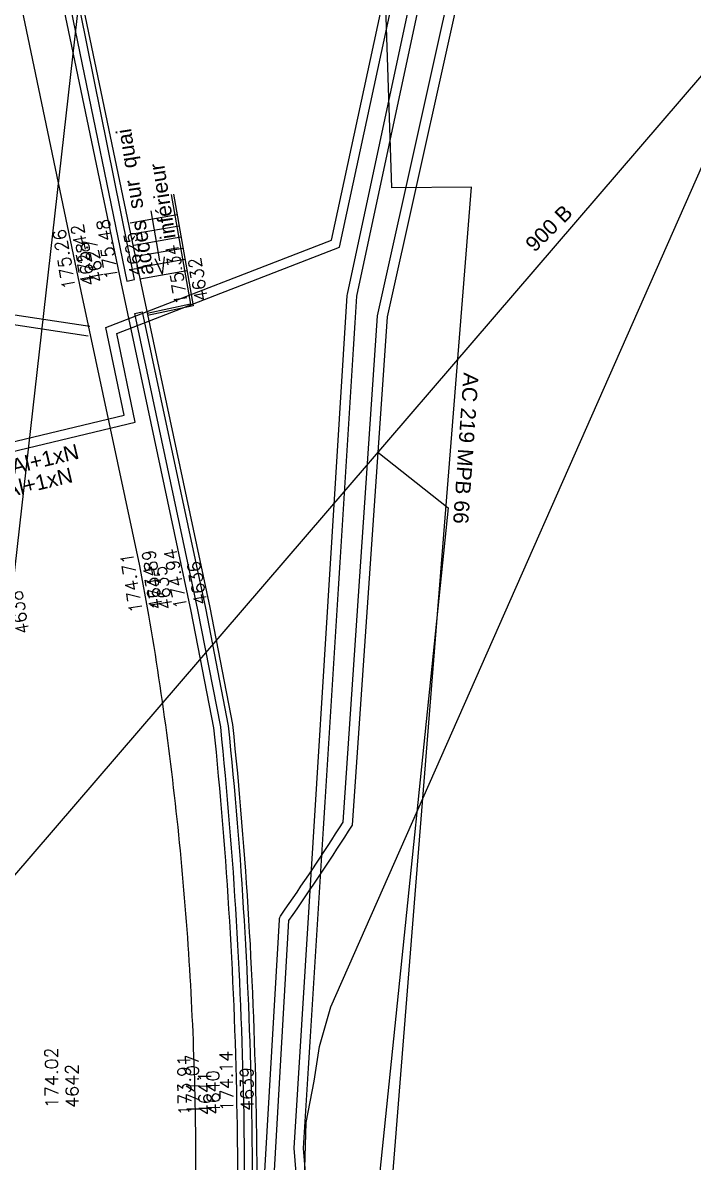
# Model space of a CAD drawing. Extents: x -594 to 29166, y -5797 to 14313.
# Drawn here: x 22543 to 24315, y 3338 to 6351 of the extents above; entities that cross this region are included whole.
import ezdxf
from ezdxf.enums import TextEntityAlignment as Align
from ezdxf.lldxf.tags import DXFTag

# ---------------------------------------------------------------- set-up
doc = ezdxf.new("R2010")
doc.units = 0
doc.layers.get('0').update_dxf_attribs({"color": 252})
for name, color, linetype in [('AEP_SSL', 252, 'Continuous'), ('DWG_280-140115-P - Général', 252, 'Continuous'), ('EDF_SSL', 252, 'Texte-Electricite'), ('Fond topo - BAT_ANN', 252, 'Continuous'), ('Fond topo - BAT_TXT', 252, 'Continuous'), ('Fond topo - CLO_LEG', 252, 'Continuous'), ('Fond topo - CLO_MUR', 252, 'Continuous'), ('Fond topo - Z_500', 252, 'Continuous'), ('GAZ_SSL', 252, 'Texte-GAZ'), ('prlm-VRD', 252, 'Continuous'), ('UNITAIRE SSL', 252, 'UNITAIRE')]:
    doc.layers.add(name, color=color, linetype=linetype)
for name, color, linetype, plot in [('Fond topo - N', 252, 'Continuous', False), ('Fond topo - NCACHE', 252, 'Continuous', False), ('Fond topo - ZCACHE', 252, 'Continuous', False)]:
    doc.layers.add(name, color=color, linetype=linetype, plot=plot)
doc.layers.add('Fond topo - P', color=252, linetype='Continuous', lineweight=50)
doc.layers.add('Fond topo - VOI', color=252, linetype='Continuous', lineweight=25)
doc.styles.add('2000_ARIAL', font='arial.ttf', dxfattribs={"height": 0.4})
doc.styles.add('Lignes', font='arial.ttf', dxfattribs={"height": 0.35})
doc.styles.add('SIMPLEX', font='simplex_.ttf', dxfattribs={"height": 1.25})
doc.styles.add('TP-C_Autocad_Standard', font='simplex_.ttf', dxfattribs={"height": 1})
doc.styles.add('Tronçons', font='arial.ttf', dxfattribs={"height": 0.25})
tags = doc.linetypes.add('STYLE_15', pattern=[0.833312, 0.5, -0.166624, 0.055544, -0.111144]).pattern_tags.tags
tags[10:11] = [DXFTag(74, 4), DXFTag(75, 0), DXFTag(340, '0'), DXFTag(46, 0.0), DXFTag(50, 0.0), DXFTag(44, 0.0), DXFTag(45, 0.0)]
tags[8:9] = [DXFTag(74, 4), DXFTag(75, 0), DXFTag(340, '0'), DXFTag(46, 0.0), DXFTag(50, 0.0), DXFTag(44, 0.0), DXFTag(45, 0.0)]
tags[6:7] = [DXFTag(74, 4), DXFTag(75, 0), DXFTag(340, '0'), DXFTag(46, 0.0), DXFTag(50, 0.0), DXFTag(44, 0.0), DXFTag(45, 0.0)]
tags[4:5] = [DXFTag(74, 4), DXFTag(75, 0), DXFTag(340, '0'), DXFTag(46, 0.0), DXFTag(50, 0.0), DXFTag(44, 0.0), DXFTag(45, 0.0)]
tags = doc.linetypes.add('Texte-BT', pattern='A,5,-0.25,["BT",Lignes,S=1,R=0,X=0,Y=-0.18],-1.25', length=6.5).pattern_tags.tags
tags[15:16] = [DXFTag(74, 4), DXFTag(75, 0), DXFTag(340, '0'), DXFTag(46, 0.0), DXFTag(50, 0.0), DXFTag(44, 0.0), DXFTag(45, 0.0)]
tags[4:5] = [DXFTag(74, 4), DXFTag(75, 0), DXFTag(340, '0'), DXFTag(46, 0.0), DXFTag(50, 0.0), DXFTag(44, 0.0), DXFTag(45, 0.0)]
tags = doc.linetypes.add('Texte-Electricite', pattern='A,5,-0.25,["ELEC",Lignes,S=1,R=0,X=0,Y=-0.18],-1.25', length=6.5).pattern_tags.tags
tags[15:16] = [DXFTag(74, 4), DXFTag(75, 0), DXFTag(340, '0'), DXFTag(46, 0.0), DXFTag(50, 0.0), DXFTag(44, 0.0), DXFTag(45, 0.0)]
tags[4:5] = [DXFTag(74, 4), DXFTag(75, 0), DXFTag(340, '0'), DXFTag(46, 0.0), DXFTag(50, 0.0), DXFTag(44, 0.0), DXFTag(45, 0.0)]
tags = doc.linetypes.add('Texte-GAZ', pattern='A,5,-0.25,["GAZ",Lignes,S=1,R=0,X=0,Y=-0.18],-1.25', length=6.5).pattern_tags.tags
tags[15:16] = [DXFTag(74, 4), DXFTag(75, 0), DXFTag(340, '0'), DXFTag(46, 0.0), DXFTag(50, 0.0), DXFTag(44, 0.0), DXFTag(45, 0.0)]
tags[4:5] = [DXFTag(74, 4), DXFTag(75, 0), DXFTag(340, '0'), DXFTag(46, 0.0), DXFTag(50, 0.0), DXFTag(44, 0.0), DXFTag(45, 0.0)]
tags = doc.linetypes.add('Texte-HT', pattern='A,5,-0.25,["HT",Lignes,S=1,R=0,X=0,Y=-0.18],-1.25', length=6.5).pattern_tags.tags
tags[15:16] = [DXFTag(74, 4), DXFTag(75, 0), DXFTag(340, '0'), DXFTag(46, 0.0), DXFTag(50, 0.0), DXFTag(44, 0.0), DXFTag(45, 0.0)]
tags[4:5] = [DXFTag(74, 4), DXFTag(75, 0), DXFTag(340, '0'), DXFTag(46, 0.0), DXFTag(50, 0.0), DXFTag(44, 0.0), DXFTag(45, 0.0)]
tags = doc.linetypes.add('UNITAIRE', pattern='A,0.25,-0.2,0,-0.2,0.25,-0.3,["UNI",TP-C_Autocad_Standard,S=0.15,R=0,X=-0.1,Y=-0.05],-0.45', length=1.65).pattern_tags.tags
tags[23:24] = [DXFTag(74, 4), DXFTag(75, 0), DXFTag(340, '0'), DXFTag(46, 0.0), DXFTag(50, 0.0), DXFTag(44, 0.0), DXFTag(45, 0.0)]
tags[12:13] = [DXFTag(74, 4), DXFTag(75, 0), DXFTag(340, '0'), DXFTag(46, 0.0), DXFTag(50, 0.0), DXFTag(44, 0.0), DXFTag(45, 0.0)]
tags[10:11] = [DXFTag(74, 4), DXFTag(75, 0), DXFTag(340, '0'), DXFTag(46, 0.0), DXFTag(50, 0.0), DXFTag(44, 0.0), DXFTag(45, 0.0)]
tags[8:9] = [DXFTag(74, 4), DXFTag(75, 0), DXFTag(340, '0'), DXFTag(46, 0.0), DXFTag(50, 0.0), DXFTag(44, 0.0), DXFTag(45, 0.0)]
tags[6:7] = [DXFTag(74, 4), DXFTag(75, 0), DXFTag(340, '0'), DXFTag(46, 0.0), DXFTag(50, 0.0), DXFTag(44, 0.0), DXFTag(45, 0.0)]
tags[4:5] = [DXFTag(74, 4), DXFTag(75, 0), DXFTag(340, '0'), DXFTag(46, 0.0), DXFTag(50, 0.0), DXFTag(44, 0.0), DXFTag(45, 0.0)]

# ---------------------------------------------------------------- blocks, each defined once
blk = doc.blocks.new('A 90.ESC01')
at = {"ltscale": 2}
for p, q in [((1.338104, 0), (0, 0)), ((1.257547, 0.126415), (1.7, 0)), ((1.257547, -0.126415), (1.7, 0))]:
    blk.add_line(p, q, dxfattribs=at)
blk = doc.blocks.new('A 90.PTOPO')
at = {"layer": 'Fond topo - NCACHE', "style": 'SIMPLEX'}
blk.add_attdef('MAT', text='', height=0.34, dxfattribs=at).set_placement((0.1, -0.1), align=Align.TOP_LEFT)
at = {"layer": 'Fond topo - ZCACHE', "style": 'SIMPLEX'}
blk.add_attdef('ALT', (0.1, 0.1), '', height=0.34, dxfattribs=at)
blk = doc.blocks.new('A$C380262B1')
at = {"layer": 'AEP_SSL', "elevation": 0, "flags": 128}
for points in [[(10728.8, -2062.4), (11242.1, -979.7), (11362.3, -882.9), (11579.4, -758.1), (13276.9, -63.7), (14033.8, 375.8), (16963.1, 3787)], [(15386.5, 1951.1), (15572.2, 1804.2), (14885.6, -4874.2)]]:
    blk.add_lwpolyline(points, dxfattribs=at)
at = {"layer": 'DWG_280-140115-P - Général', "linetype": 'STYLE_15', "ltscale": 10, "elevation": 0, "flags": 128}
blk.add_lwpolyline([(3210.6, -8360, -0.067016), (6351.1, -4105.3, -0.008808), (10373.7, 253.9, -0.045205), (14513, 4277.1)], format="xyb", dxfattribs=at)
at = {"layer": 'EDF_SSL', "linetype": 'Texte-HT', "elevation": 0, "flags": 128}
for points in [[(15777.3, 4267.8), (15574.2, 3942.8), (15520.2, 3722.6), (15564.9, 3579.9), (15305.7, 2369.3), (15305, 2365.6), (15164.3, 110.4), (15205.4, -387.9), (15151.6, -1182.3), (15080.5, -1369.2), (15026.9, -2161.7), (14390.3, -3027.4), (14285.8, -4285.1)], [(13654, 3084.8), (13804.2, 2383.4), (14621.2, 2259.3)], [(13678.4, 3090), (13825, 2405.6), (14624.9, 2284.1)]]:
    blk.add_lwpolyline(points, dxfattribs=at)
at = {"layer": 'EDF_SSL', "linetype": 'Texte-BT', "elevation": 0, "flags": 128}
for points in [[(14043.5, 1395.2), (13974.4, 1373), (13884.8, 1850.1), (14715.7, 2049.1), (14667.9, 2280.9), (15263.7, 2512.3), (15446.1, 3358.4), (16015.1, 3777), (15863.6, 3964.7), (15968.4, 4057.7)], [(14043.5, 1395.2), (13987.6, 1438.2), (13913.8, 1831.3), (14745, 2030.4), (14696.7, 2265.3), (15285.3, 2493.8), (15468.5, 3343.9), (16051, 3772.4), (15898, 3961.8), (15985, 4039)]]:
    blk.add_lwpolyline(points, dxfattribs=at)
for points in [[(14932.5, -2902.9), (15045, -891.6), (15061.5, -587), (15061.6, -586.8, 0.008202), (15074.2, -193.7, -0.010473), (15074.2, -192.7), (15126.6, 714.3, -0.139337), (15131, 727.2, 0.011948), (15294.8, 973.1), (15385.4, 2311.8), (15617, 3351.4), (16578.1, 4061.3)], [(14957.5, -2904.3), (15070, -893), (15086.5, -588.3, 0.00143), (15086.5, -588.1, 0.008203), (15099.2, -194.1), (15151.5, 712.9, 0.012203), (15319.3, 965.1), (15411.9, 2308.9), (15640.8, 3336), (16593.8, 4039.9)]]:
    blk.add_lwpolyline(points, format="xyb", dxfattribs=at)
at = {"layer": 'EDF_SSL', "linetype": 'Texte-HT', "elevation": 0, "flags": 128}
blk.add_lwpolyline([(15589.1, 3574.7), (15329.9, 2364.1, -0.000076), (15189.3, 110.6), (15230.5, -387.7), (15176.3, -1187.7), (15105.2, -1374.6), (15051.3, -2170.6), (14414.7, -3036.5), (14310.7, -4287.2)], format="xyb", dxfattribs=at)
at = {"layer": 'Fond topo - BAT_ANN', "ltscale": 2, "flags": 128}
for points in [[(14846.5, 2633.6), (14898, 2338), (14778.1, 2312.5)], [(14731.6, 2557.9), (14855.9, 2579.5)], [(14736.7, 2528.3), (14861.1, 2550)], [(14741.9, 2498.8), (14866.2, 2520.4)], [(14747, 2469.2), (14871.4, 2490.9)], [(14752.2, 2439.7), (14876.5, 2461.3)], [(14757.3, 2410.1), (14881.7, 2431.8)]]:
    blk.add_lwpolyline(points, dxfattribs=at)
at = {"layer": 'Fond topo - CLO_LEG', "ltscale": 2, "flags": 128}
blk.add_lwpolyline([(14449.6, 3730), (14723.3, 2403.9), (14742.9, 2407.8), (14475.8, 3735.4)], close=True, dxfattribs=at)
blk.add_lwpolyline([(14840.6, 2632.6), (14891.1, 2342.7), (14776.8, 2318.4)], dxfattribs=at)
blk.add_lwpolyline([(14763.7, 2322.4), (14930.7, 1538.5), (14990.9, 1227.5, -0.010779), (15033, 713.2, -0.010744), (15052.8, 199.3, -0.008203), (15053.1, -193.4, -0.008205), (15040.4, -586), (15023.9, -890.4), (14938.9, -2421.7), (14846.8, -3934.8), (14826.8, -3933.5), (14918.9, -2420.6), (15003.9, -889.3), (15020.5, -584.9, 0.008204), (15033.1, -193.1, 0.008203), (15032.8, 198.9, 0.010744), (15013, 712, 0.010761), (14971.1, 1224.5), (14911.1, 1534.5), (14744.4, 2318.3)], format="xyb", close=True, dxfattribs=at)
at = {"layer": 'Fond topo - CLO_MUR', "ltscale": 2, "flags": 128}
blk.add_lwpolyline([(14480.7, 3736.5), (14757.2, 2410.6), (14942.4, 1540.9), (15002.4, 1231.4, -0.011206), (15045, 713.9, -0.010744), (15064.8, 199.5, -0.008203), (15065.1, -193.6, -0.008203), (15052.4, -586.4), (15035.9, -891.1), (14950.8, -2422.4), (14858.8, -3935.5, -0.3126), (14831.5, -3955.7, -0.441572), (14808.9, -3932.4), (14900.9, -2419.5), (14986, -888.4), (15002.5, -584, 0.008203), (15015.1, -192.8, 0.008203), (15014.8, 198.6, 0.010744), (14995, 710.9, 0.010744), (14953.3, 1221.9), (14893.4, 1530.9), (14708.1, 2401.1), (14430.5, 3730.2)], format="xyb", dxfattribs=at)
at = {"layer": 'Fond topo - VOI', "ltscale": 2, "flags": 128}
blk.add_lwpolyline([(12435.6, 8811.5), (12869.5, 8173.1, -0.005078), (12998.5, 7961.9, -0.01499), (13039.3, 7888.6, -0.008053), (13434.4, 7095.5, -0.025021), (13544.5, 6832.2, -0.013152), (13694.1, 6380.2, -0.016223), (13793.7, 6007.2, -0.000244), (13814.2, 5919, -0.000024), (14023, 5016.9, -0.000461), (14130.7, 4549.4, -0.000271), (14312.5, 3755.6), (14601.3, 2377), (14756.3, 1650.3), (14780.6, 1519.8, -0.019121), (14867.7, 855.8, -0.019121), (14903.8, 187.1, -0.006135), (14904.5, -27.8, -0.006135), (14900, -242.7), (14876.6, -882.6), (14788.4, -2417.7), (14696.7, -3953.2), (14690.8, -4053.1)], format="xyb", dxfattribs=at)
at = {"layer": 'Fond topo - VOI', "ltscale": 2, "elevation": 0, "flags": 128}
blk.add_lwpolyline([(15127, -1691.1), (15127.8, -1607.9), (15182.1, -331.6), (15197.5, 178.4), (15217.9, 288.3), (15232.1, 379.2), (15262.5, 484.3), (16382.8, 3021.2), (16789.1, 3240.1), (16880, 3279.3), (16924.9, 3315.8), (16965.8, 3364.4), (17349.5, 3773.8), (17911.7, 4424.6), (18242.7, 4811.2), (18663.5, 5259), (18783.1, 5374), (19284.8, 5812.3)], dxfattribs=at)
at = {"layer": 'GAZ_SSL', "elevation": 0, "flags": 128}
blk.add_lwpolyline([(14798.2, -5986.6), (15054.3, -2440.4), (15260.4, -2040.9), (15633.9, 2652.3), (15423.3, 2650.1), (15403.9, 3234.6), (15956.1, 3288.7), (16204.2, 3237.8), (16711, 2891.2)], dxfattribs=at)
at = {"layer": 'UNITAIRE SSL', "ltscale": 2, "elevation": 0, "flags": 128}
blk.add_lwpolyline([(13755.2, -4514.7), (13805.3, -3852.8), (14662.4, 3722.8)], dxfattribs=at)
at = {"layer": 'Fond topo - BAT_ANN', "ltscale": 2, "xscale": 100, "yscale": 100, "zscale": 100, "rotation": 279.9513864434184}
blk.add_blockref('A 90.ESC01', (14787.5, 2589.2), dxfattribs=at)
at = {"layer": 'Fond topo - P', "ltscale": 2}
ref = blk.add_blockref('A 90.PTOPO', (14723.3, 2403.9), dxfattribs=dict(at, xscale=100, yscale=100, zscale=100, rotation=98.6153532468924))
ref.add_attrib('MAT', '4625', dxfattribs={"layer": 'Fond topo - N', "color": 0, "ltscale": 2, "height": 34, "rotation": 98.6154, "style": 'SIMPLEX'}).set_placement((14731.7, 2415.3), align=Align.TOP_LEFT)
ref.add_attrib('ALT', '175.48', (14699.7, 2411.4), dxfattribs={"layer": 'Fond topo - Z_500', "color": 0, "ltscale": 2, "height": 34, "rotation": 98.6154, "style": 'SIMPLEX'})
ref = blk.add_blockref('A 90.PTOPO', (14599.1, 2376.9), dxfattribs=dict(at, xscale=100, yscale=100, zscale=100, rotation=99.8479010634689))
ref.add_attrib('MAT', '4628', dxfattribs={"layer": 'Fond topo - N', "color": 0, "ltscale": 2, "height": 34, "rotation": 99.8479, "style": 'SIMPLEX'}).set_placement((14607.3, 2388.5), align=Align.TOP_LEFT)
ref.add_attrib('ALT', '175.26', (14587.5, 2385.1), dxfattribs={"layer": 'Fond topo - Z_500', "color": 0, "ltscale": 2, "height": 34, "rotation": 99.8479, "style": 'SIMPLEX'})
ref = blk.add_blockref('A 90.PTOPO', (14622.1, 2385.8), dxfattribs=dict(at, xscale=100, yscale=100, zscale=100, rotation=100.5052782250331))
ref.add_attrib('MAT', '4627', dxfattribs={"layer": 'Fond topo - N', "color": 0, "ltscale": 2, "height": 34, "rotation": 100.5053, "style": 'SIMPLEX'}).set_placement((14630.1, 2397.5), align=Align.TOP_LEFT)
ref.add_attrib('ALT', '175.42', (14636.9, 2399.7), dxfattribs={"layer": 'Fond topo - Z_500', "color": 0, "ltscale": 2, "height": 34, "rotation": 100.5053, "style": 'SIMPLEX'})
ref = blk.add_blockref('A 90.PTOPO', (14896.2, 2336.4), dxfattribs=dict(at, xscale=100, yscale=100, zscale=100, rotation=99.73640617870154))
ref.add_attrib('MAT', '4632', dxfattribs={"layer": 'Fond topo - N', "color": 0, "ltscale": 2, "height": 34, "rotation": 99.7364, "style": 'SIMPLEX'}).set_placement((14904.4, 2348), align=Align.TOP_LEFT)
ref.add_attrib('ALT', '175.34', (14884.7, 2344.6), dxfattribs={"layer": 'Fond topo - Z_500', "color": 0, "ltscale": 2, "height": 34, "rotation": 99.7364, "style": 'SIMPLEX'})
ref = blk.add_blockref('A 90.PTOPO', (14802.7, 1520.9), dxfattribs=dict(at, xscale=99.99999999999994, yscale=99.99999999999994, zscale=99.99999999999994, rotation=99.18995441640371))
ref.add_attrib('MAT', '4635', dxfattribs={"layer": 'Fond topo - N', "color": 0, "ltscale": 2, "height": 34, "rotation": 99.19, "style": 'SIMPLEX'}).set_placement((14810.9, 1532.4), align=Align.TOP_LEFT)
ref.add_attrib('ALT', '174.89', (14821.7, 1537.4), dxfattribs={"layer": 'Fond topo - Z_500', "color": 0, "ltscale": 2, "height": 34, "rotation": 99.19, "style": 'SIMPLEX'})
ref = blk.add_blockref('A 90.PTOPO', (14894.7, 1533), dxfattribs=dict(at, xscale=100, yscale=100, zscale=100, rotation=100.5940871842651))
ref.add_attrib('MAT', '4636', dxfattribs={"layer": 'Fond topo - N', "color": 0, "ltscale": 2, "height": 34, "rotation": 100.5941, "style": 'SIMPLEX'}).set_placement((14902.7, 1544.7), align=Align.TOP_LEFT)
ref.add_attrib('ALT', '174.94', (14883, 1541), dxfattribs={"layer": 'Fond topo - Z_500', "color": 0, "ltscale": 2, "height": 34, "rotation": 100.5941, "style": 'SIMPLEX'})
ref = blk.add_blockref('A 90.PTOPO', (14776.3, 1521.1), dxfattribs=dict(at, xscale=100, yscale=100, zscale=100, rotation=99.34342090972267))
ref.add_attrib('MAT', '4634', dxfattribs={"layer": 'Fond topo - N', "color": 0, "ltscale": 2, "height": 34, "rotation": 99.3434, "style": 'SIMPLEX'}).set_placement((14784.6, 1532.6), align=Align.TOP_LEFT)
ref.add_attrib('ALT', '174.71', (14764.9, 1529.3), dxfattribs={"layer": 'Fond topo - Z_500', "color": 0, "ltscale": 2, "height": 34, "rotation": 99.3434, "style": 'SIMPLEX'})
ref = blk.add_blockref('A 90.PTOPO', (14424.3, 1455.9), dxfattribs=dict(at, xscale=99.99999999999999, yscale=99.99999999999999, zscale=99.99999999999999, rotation=100.4615636154148))
ref.add_attrib('MAT', '4638', dxfattribs={"layer": 'Fond topo - N', "color": 0, "ltscale": 2, "height": 34, "rotation": 100.4616, "style": 'SIMPLEX'}).set_placement((14432.3, 1467.5), align=Align.TOP_LEFT)
ref.add_attrib('ALT', '174.79', (14412.6, 1463.9), dxfattribs={"layer": 'Fond topo - Z_500', "color": 0, "ltscale": 2, "height": 34, "rotation": 100.4616, "style": 'SIMPLEX'})
ref = blk.add_blockref('A 90.PTOPO', (14551.9, 206.9), dxfattribs=dict(at, xscale=100, yscale=100, zscale=100, rotation=90.48665679492771))
ref.add_attrib('MAT', '4642', dxfattribs={"layer": 'Fond topo - N', "color": 0, "ltscale": 2, "height": 34, "rotation": 90.4867, "style": 'SIMPLEX'}).set_placement((14561.8, 217), align=Align.TOP_LEFT)
ref.add_attrib('ALT', '174.02', (14541.8, 216.9), dxfattribs={"layer": 'Fond topo - Z_500', "color": 0, "ltscale": 2, "height": 34, "rotation": 90.4867, "style": 'SIMPLEX'})
ref = blk.add_blockref('A 90.PTOPO', (15014.8, 198.6), dxfattribs=dict(at, xscale=100, yscale=100, zscale=100, rotation=90.93845368126435))
ref.add_attrib('MAT', '4639', dxfattribs={"layer": 'Fond topo - N', "color": 0, "ltscale": 2, "height": 34, "rotation": 90.9385, "style": 'SIMPLEX'}).set_placement((15024.6, 208.8), align=Align.TOP_LEFT)
ref.add_attrib('ALT', '174.14', (15004.6, 208.5), dxfattribs={"layer": 'Fond topo - Z_500', "color": 0, "ltscale": 2, "height": 34, "rotation": 90.9385, "style": 'SIMPLEX'})
ref = blk.add_blockref('A 90.PTOPO', (14903.8, 187.1), dxfattribs=dict(at, xscale=100, yscale=100, zscale=100, rotation=91.06318077191082))
ref.add_attrib('MAT', '4641', dxfattribs={"layer": 'Fond topo - N', "color": 0, "ltscale": 2, "height": 34, "rotation": 91.0632, "style": 'SIMPLEX'}).set_placement((14913.6, 197.3), align=Align.TOP_LEFT)
ref.add_attrib('ALT', '173.91', (14893.6, 197), dxfattribs={"layer": 'Fond topo - Z_500', "color": 0, "ltscale": 2, "height": 34, "rotation": 91.0632, "style": 'SIMPLEX'})
ref = blk.add_blockref('A 90.PTOPO', (14925.9, 189.4), dxfattribs=dict(at, xscale=100, yscale=100, zscale=100, rotation=91.32195848618285))
ref.add_attrib('MAT', '4640', dxfattribs={"layer": 'Fond topo - N', "color": 0, "ltscale": 2, "height": 34, "rotation": 91.322, "style": 'SIMPLEX'}).set_placement((14935.7, 199.6), align=Align.TOP_LEFT)
ref.add_attrib('ALT', '174.07', (14915.7, 199.1), dxfattribs={"layer": 'Fond topo - Z_500', "color": 0, "ltscale": 2, "height": 34, "rotation": 91.322, "style": 'SIMPLEX'})
at = {"layer": 'AEP_SSL', "style": 'Tronçons'}
blk.add_text('900 B', height=40, rotation=44.6768, dxfattribs=at).set_placement((15800.8, 2478.1))
at = {"layer": 'EDF_SSL', "style": 'Tronçons'}
for s, p in [('BT 3x150 Al+1xN', (14175.2, 1833.5)), ('BT 3x95 Al+1xN', (14189, 1778.3))]:
    blk.add_text(s, height=40, rotation=13.4513, dxfattribs=at).set_placement(p)
at = {"layer": 'Fond topo - BAT_TXT', "style": '2000_ARIAL'}
for s, p in [('accès  sur  quai', (14794.7, 2422.6)), ('inférieur', (14852.4, 2518.2))]:
    blk.add_text(s, height=40, rotation=98.9418, dxfattribs=at).set_placement(p)
at = {"layer": 'GAZ_SSL', "style": 'Tronçons'}
blk.add_text('AC 219 MPB 66', height=40, rotation=266.0038, dxfattribs=at).set_placement((15613.4, 2162.7))

msp = doc.modelspace()

# ---------------------------------------------------------------- block references
at = {"layer": 'prlm-VRD'}
msp.add_blockref('A$C380262B1', (8094.783, 3263.943), dxfattribs=at)

doc.saveas('drawing.dxf')
